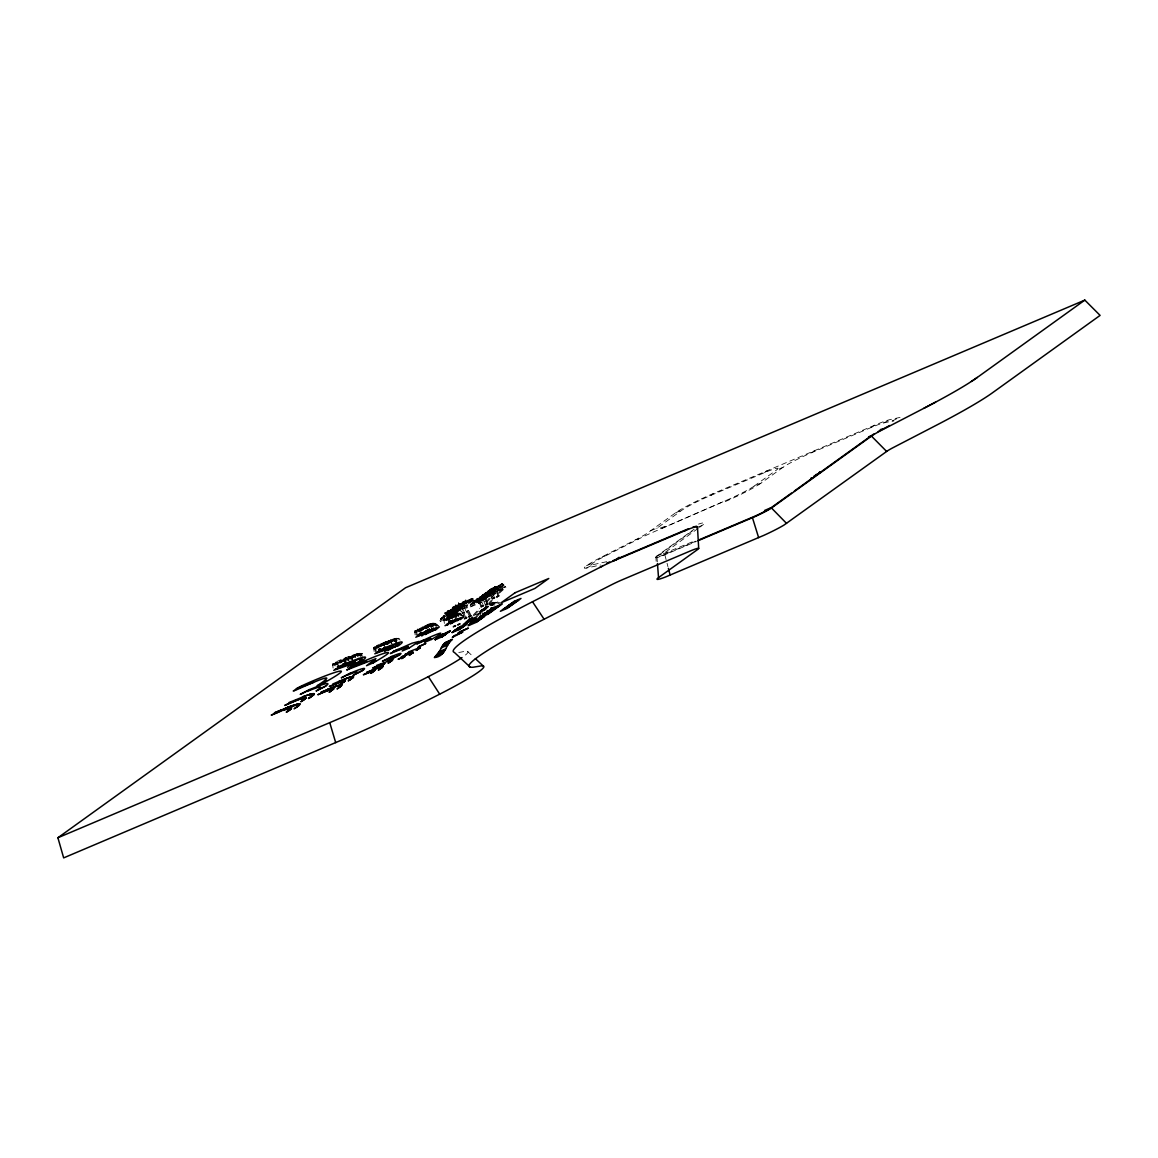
<?xml version="1.0" encoding="UTF-8"?>
<svg xmlns="http://www.w3.org/2000/svg" width="1158" height="1158" viewBox="0 0 1158 1158"><rect width="100%" height="100%" fill="white"/><g stroke="black" fill="none" stroke-linecap="round" stroke-linejoin="round"><path stroke-width="0.75" stroke-dasharray="5 3.75" d="M452.474 613.393L451.186 613.422L450.751 612.133L451.634 613.204M342.797 661.985L342.826 660.784L346.3 659.322M395.602 641.706L395.631 640.519M456.947 616.852L457.019 615.665M448.45 623.105L448.711 618.705L450.665 616.577L446.626 620.196L448.711 618.705M345.185 661.044L345.316 659.799L348.645 658.337M426.81 626.927L422.279 629.952L422.207 628.794L428.807 625.725M480.223 616.099L480.802 611.062L479.108 611.786L482.611 609.209M451.027 612.235L449.753 612.379M453.299 614.912L451.374 612.235L450.144 612.669L451.186 611.945M385.99 644.63L386.207 643.356L388.77 642.212L382.994 644.586L382.965 645.788L387.337 642.82M333.084 668.065L332.636 664.099C332.36 662.579 368.794 647.279 360.109 656.007M349.962 657.266L339.381 661.247L339.106 662.651L352.727 656.818L351.352 659.134M374.106 651.505L373.672 647.539L376.437 645.542L395.023 638.405L398.757 638.319L400.784 640.157M387.612 644.181C392.823 639.419 382.618 646.309 380.142 646.092L380.403 644.688L390.796 641.112M415.143 634.96L414.694 630.994C421.309 628.794 431.789 618.661 438.39 626M444.368 623.409L443.919 619.443L446.699 617.446L457.352 613.175L460.102 613.161L462.143 614.999M455.962 615.028L456.469 612.64L447.697 616.346L449.897 617.59L449.203 618.097L447.002 616.852L455.774 613.147L455.268 615.52L455.962 615.028L457.584 618.473M470.481 616.244L466.385 607.53L466.877 605.156L458.119 608.862L461.014 609.6L465.111 618.314M471.176 615.738L467.079 607.038L467.571 604.65L458.814 608.355L461.014 609.6M487.142 604.259L485.52 600.814L486.013 598.425L477.255 602.146L479.455 603.376L481.077 606.835M487.836 603.767L486.215 600.322L486.707 597.933L477.95 601.639L480.15 602.884L481.771 606.329M498.258 596.269L496.637 592.824L497.129 590.435M498.953 595.777L497.332 592.331L497.824 589.943L488.372 594.155L490.572 595.4M387.554 642.878L387.25 644.181L388.321 643.862M425.276 628.794L425.579 627.491L427.215 627.144L426.665 627.839M432.209 626.753L432.513 625.407L433.555 627.607M350.816 659.076L351.178 657.758L353.465 657.266M352.09 658.757L352.51 657.426L354.999 656.427L356.201 658.974M426.231 628.519L426.651 627.187M341.943 660.176L341.465 661.667L339.381 661.247M345.446 662.709L346.922 658.135L361.397 653.344M381.633 645.469L382.126 643.978L380.142 646.092M426.737 628.678L427.157 627.39M465.646 600.278L442.703 616.534L442.631 617.981L440.489 619.168L441.43 621.166M444.107 616.172L444.542 618.618M444.267 616.331L444.035 617.532M446.771 615.014L446.655 613.407M449.333 613.016L449.362 611.453L450.332 612.133M449.825 612.336L450.216 614.232L440.489 619.168L442.703 616.534L440.489 619.168L465.979 600.655L452.083 610.642M460.276 609.89L451.519 613.61L450.23 608.717L451.591 611.178L458.336 608.326M452.112 611.019L452.141 609.455L453.111 610.136L452.402 609.571M452.315 611.019L452.213 609.412M451.924 617.127L451.519 618.401L451.924 617.127L449.145 619.125L453.531 616.432M454.891 609.021L455.528 607.183L455.094 609.021M457.671 607.024L458.307 605.185L457.946 606.98M460.45 605.026L460.537 603.419L461.449 604.143M460.652 605.026L461.521 604.1M462.491 604.244L462.737 605.214L462.288 603.376L465.473 601.19L472.218 598.339L473.159 600.336M474.027 602.29L474.679 600.466L474.447 601.668M474.23 602.305L474.375 600.799M476.806 600.293L476.835 598.744L477.878 599.366L477.386 598.512M477.009 600.307L477.501 599.526M479.586 598.295L480.223 596.471L479.904 597.47M480.063 597.629L480.454 599.526L470.727 604.462L471.668 606.459M482.365 596.298L482.799 595.429M482.568 596.312L483.002 594.474L482.77 595.675M485.144 594.3L485.578 593.432M485.347 594.315L485.463 593.475M480.802 611.062L481.221 611.974L487.2 606.72L486.78 607.979M487.923 592.303L488.358 591.434M488.126 592.317L488.98 591.376M484.001 609.976L484.42 608.717L488.039 607.183M490.688 590.305L491.137 589.436M490.891 590.319L491.05 588.814M344.331 659.235L344.389 664.779M383.023 644.919L383.703 643.341M351.048 659.336L351.771 657.758L352.814 659.973M355.81 656.789L354.782 656.615L355.636 656.644M363.076 658.888L361.426 654.994L357.996 655.819L360.225 653.619L362.468 653.677M359.472 654.69L360.818 655.949L358.734 654.661L351.41 656.76L335.502 663.259L333.417 664.75L333.49 665.908L338.122 663.954M390.637 642.632L388.683 642.531M375.713 651.896L374.439 648.205L376.524 646.7L391.882 640.519L396.818 640.056L394.067 641.46M394.617 640.996L394.69 640.273L395.819 643.081M397.18 640.316L395.978 639.419L396.702 638.492L398.96 638.536L395.066 640.128M414.694 630.994L428.171 625.291L422.612 629.286C427.736 629.112 430.776 623.134 435.48 623.395L438.549 626.16M429.343 626.435L431.456 626.623L435.48 623.395L432.73 623.178M382.82 645.614L383.197 644.861M424.219 628.316L419.167 630.459L420.354 632.992M348.095 660.48L348.819 659.09M346.488 658.424L345.62 660.06L346.228 664.099M385.151 642.806L384.282 644.456L384.89 648.48M344.606 661.913L345.576 660.19M483.06 611.236L489.718 605.648M485.839 609.238L486.432 608.225M347.357 659.467L348.37 657.758M385.382 644.065L386.41 642.372M386.309 643.776L387.467 642.039M349.977 658.714L351.236 656.948M387.061 643.587L388.321 641.822M352.162 656.789L350.816 658.569L352.727 656.818M387.597 643.501L389.305 641.749M420.644 631.356L421.44 630.314L415.548 632.804L416.735 635.351M485.926 606.17L484.666 607.791L484.956 611.8M351.511 658.786L352.915 657.035M388.031 643.645L389.435 641.879M503.412 585.63L502.471 583.632L477.472 601.61L479.904 598.889M448.667 616.794L449.174 617.88L474.172 599.916L473.651 598.816L447.654 617.228L451.273 614.869L450.419 614.145L447.22 616.317L449.666 613.595L472.218 598.339L447.22 616.317L449.869 613.508M497.433 590.218L495.725 586.484L492.613 587.757L470.727 604.462L495.725 586.484L502.471 583.632L470.148 605.793L470.655 606.879L479.426 603.173L478.905 602.088L503.904 584.11L504.41 585.195L479.455 603.376M421.353 630.907L428.171 625.291M422.279 629.952L424.06 628.041M478.905 602.088L477.892 602.507L481.511 600.162L480.671 599.424L477.472 601.61L479.904 598.773M473.463 614.739L479.701 608.24M485.94 601.755L496.087 591.202L494.003 588.814M474.809 614.681L479.586 609.687M486.765 602.218L490.355 598.469M491.557 597.224L499.112 590.247L505.858 587.395L505.424 586.484L490.095 592.896L489.877 591.781M476.459 615.766L482.698 609.282M488.937 602.797L491.441 600.191M497.679 593.707L505.424 586.484M476.763 616.809L492.309 600.611M499.489 593.128L505.858 587.395M373.672 647.539L385.744 641.633L395.761 638.796L398.135 638.29L400.147 640.128M352.727 657.411L351.265 658.67M388.002 641.923L389.32 642.14M394.646 641.387L396.224 639.809L395.5 639.592M450.809 612.365L451.359 612.09M463.171 616.201L460.102 613.407L457.859 613.32L454.616 615.723L440.416 621.6L439.895 620.5L466.254 601.364M342.826 660.784L340.235 663.056L340.148 661.898L350.411 657.498M460.102 613.407L457.352 613.175M454.211 616.997L457.396 614.464L446.308 619.11M430.313 626.464L431.254 625.537M698.042 528.424L662.998 553.9L695.538 540.525M481.511 600.162L503.904 584.11M462.071 603.998L465.473 601.19L467.195 604.925M390.97 642.965L391.766 642.458M442.834 617.344L440.489 619.168L443.051 617.257M469.308 599.526L469.656 600.249L472.218 598.339L469.106 599.612M469.656 600.249L472.218 598.339L447.22 616.317M473.173 601.74L470.727 604.462L472.956 601.827L492.613 587.757M499.894 585.543L502.471 583.632L499.344 584.906M334.054 664.46L340.814 661.609M335.024 663.766L341.914 660.798M415.548 632.804L415.461 631.646L417.546 630.155L427.374 626.044L432.614 624.538L433.946 625.016L431.717 625.696L432.976 626.246L432.614 624.538M451.62 609.759L454.732 613.885L445.96 617.605L444.976 613.132M445.019 613.118L458.872 603.144M445.193 613.581L459.075 603.593M459.292 603.752L445.309 613.523M454.645 608.196L457.511 611.887L448.739 615.607L447.422 610.729L448.812 613.175L455.557 610.324M457.352 606.242L458.496 608.587L457.642 606.647M461.202 606.633L460.044 603.738M462.722 601.769L465.834 605.895L457.077 609.615L455.745 604.751L457.149 607.183L463.88 604.331L462.824 601.755M444.223 616.128L444.426 615.173L444.788 616.128M466.008 600.944L439.895 620.5M468.512 601.132L467.485 600.481L468.02 601.364M467.977 600.293L469.974 602.927M454.428 611.004L456.078 612.915M458.09 609.296L457.309 608.963L458.858 610.917M459.987 607.009L461.637 608.92M462.939 604.925L464.416 606.922M465.53 603.014L466.5 603.26M440.416 621.6L465.415 603.622L474.172 599.916M450.665 618.748L444.773 621.253L444.701 620.095L446.771 618.604L447.553 619.255M450.896 617.373L451.591 616.881L453.212 620.326M466.095 618.097L461.999 609.398L462.693 608.891L465.4 607.747L469.497 616.461M474.056 600.741L475.026 601.422M454.283 615.738L444.701 620.095M461.999 609.398L465.4 607.747M450.505 618.705L453.14 616.765M455.702 615.665L451.678 618.068M482.09 598.411L481.004 597.803L481.771 598.889L490.529 595.183M483.783 595.805L484.218 596.703M486.563 593.808L488.213 594.734M489.342 591.81L490.992 592.737M481.627 597.514L483.624 600.148M487.446 594.3L489.183 596.153M490.225 592.303L491.947 594.155L489.95 591.521M493.004 590.305L494.654 592.216L492.44 589.871M492.541 589.74L496.16 587.395L494.886 587.815L495.392 588.669M495.508 587.526L497.506 590.16M500.213 588.221L498.287 585.528L498.172 586.672M477.472 601.61L502.471 583.632M470.655 606.879L495.653 588.915L504.41 585.195M492.946 594.184L492.251 594.676L495.638 593.041L492.946 594.184L494.567 597.629M479.108 611.786L487.446 605.793M484.16 609.644L483.74 608.732L486.519 606.734M488.459 606.184L482.944 610.266L488.618 606.112M489.892 605.316L495.436 601.32L501.371 603.376M488.213 607.11L485.303 609.267L488.227 607.255M490.862 605.272L493.771 603.26M491.006 605.258L495.031 602.58L495.942 603.376M491.991 605.504L497.549 601.509L495.87 602.218L496.29 603.13M900.041 417.488A32.192 2.75 -25.2 0 0 898.796 417.676L890.401 419.5A32.192 2.75 -25.2 0 0 874.594 425.232L713.69 493.366A32.192 2.75 -25.2 0 0 675.621 512.777L647.713 532.839A24.144 2.055 -25.2 0 1 635.901 539.585L602.247 556.737A32.192 2.75 -25.2 0 0 586.541 568.028L600.553 565.003M650.492 530.842L657.223 527.99L682.366 509.911A24.144 2.055 -25.2 0 1 710.911 495.363L764.483 472.681A24.144 2.055 -25.2 0 1 776.367 470.105L783.097 467.253A24.144 2.055 -25.2 0 1 811.642 452.706L871.815 427.23A24.144 2.055 -25.2 0 1 883.67 422.931L890.401 419.5M662.173 528.323L725.588 500.647A24.144 2.055 -25.2 0 0 754.148 486.085L760.878 483.233L783.097 467.253M710.911 495.363L713.69 493.366M586.541 568.028L593.272 564.597A24.144 2.055 -25.2 0 1 605.055 556.13L638.695 538.977A24.144 2.055 -25.2 0 1 655.428 531.175L725.588 500.647M764.483 472.681L767.247 470.684M696.074 541.119L664.663 554.421A16.096 1.375 -25.2 0 1 656.745 556.13L694.178 529.206M754.148 486.085L776.367 470.105M657.324 561.775L656.919 556.491L694.351 529.568M699.475 527.382L702.356 525.312A32.192 2.75 -25.2 0 0 698.506 524.111M664.663 554.421L667.442 552.424M811.642 452.706L814.421 450.708M871.815 427.23L874.594 425.232M462.491 603.289L465.473 601.19L462.143 602.551L462.288 603.376M492.743 588.568L495.725 586.484L492.396 587.844L492.743 588.568L470.727 604.462L495.725 586.484L492.526 588.655L492.917 590.551M450.563 612.235L450.723 612.162M462.288 604.462L465.907 602.102L464.894 602.638M883.67 422.931L892.08 421.107L898.796 417.676M498.128 585.832L498.258 586.657M489.834 589.755L490.167 590.479L496.912 587.627L496.565 586.903M492.946 588.481L499.691 585.63M495.421 587.786L495.653 588.915M489.964 590.566L490.138 592.549M495.32 588.727L496.608 588.698M459.393 604.273L445.483 614.536M460.725 603.579L461.275 604.215M467.673 600.64L468.223 601.277M675.621 512.777L682.366 509.911M462.708 603.188L469.439 600.336M457.946 605.576L458.496 606.213M473.651 598.816L470.713 600.886L469.859 600.162M491.354 591.622L484.623 594.474L484.073 593.837L484.594 596.544L485.506 596.688M455.166 607.574L455.731 608.211M465.733 603.13L464.647 602.522L465.415 603.622M469.526 601.798L468.44 601.19M488.575 593.62L481.844 596.471L481.294 595.834L481.815 598.541M484.319 595.777L484.551 596.891L493.308 593.186L490.963 590.262M454.862 608.645L455.659 610.628M466.746 603.796L465.661 603.188M485.795 595.617L479.065 598.469L478.515 597.832L478.992 600.886L487.75 597.181L485.419 594.257M502.818 588.351L487.33 594.894L486.809 593.808M461.116 606.329L454.37 609.18L453.039 606.691L454.298 611.612L463.055 607.892L462.549 606.806M461.318 606.242L462.375 606.879M484.652 596.5L484.406 595.516M449.912 611.221L449.955 612.293M460.16 606.922L458.525 602.753L459.929 605.185L466.66 602.334L465.675 599.699L468.614 603.897L459.856 607.617L459.161 606.474M477.226 599.67L477.154 598.802M460.102 607.183L459.712 606.242M483.031 597.615L476.285 600.466L475.735 599.83L476.213 602.884L484.97 599.178L482.64 596.254M458.539 608.24L459.769 608.804L463.793 617.504M473.304 602.551L470.148 605.793M473.506 602.464L480.252 599.612M446.974 614.377L447.205 613.175L446.554 615.014L448.16 618.314M452.778 612.321L446.033 615.173L444.715 612.683M443.268 617.171L449.999 614.319M332.636 664.099L346.922 658.135L349.267 661.117M333.417 664.75L340.148 661.898M332.375 665.503L352.481 657.295L351.41 656.76M387.25 642.922L376.003 647.076M374.96 647.829L382.676 644.253M339.54 663.114L341.784 662.159M374.439 648.205L385.035 643.269M373.397 648.958L386.598 643.443L387.8 645.976M416.952 630.574L423.669 627.824L416.055 631.399M443.919 619.443L459.48 613.204L462.447 615.969M381.691 646.092L378.145 647.004M415.461 631.646L424.856 627.564M374.512 649.363L381.257 646.511L381.185 645.353L383.761 644.094M414.419 632.398L426.216 627.404M386.902 644.398L392.33 641.793M443.659 620.847L458.742 615.13L456.976 614.999M488.705 604.172L495.436 601.32M489.964 604.722L495.031 602.58M490.978 605.113L494.973 604.954M483.74 608.732L487.113 607.313M586.498 565.726L593.243 562.875M481.641 610.715L486.693 608.572M473.188 615.781L480.932 612.51M478.37 613.943L481.062 612.77M696.971 527.599L702.356 525.312M656.745 556.13L663.476 553.278M656.919 556.491A16.096 1.375 -25.2 0 0 664.837 554.783L696.248 541.481M383.182 642.69L387.076 641.952M340.742 661.493L347.805 658.294M424.204 626.145L434.916 623.207L437.927 625.971M462.143 602.551L465.473 601.19M426.578 626.637L423.625 627.737M452.778 616.23L454.153 615.752L455.905 619.183M452.85 616.346L454.153 615.81M387.206 642.56L383.747 644.268M387.061 642.487L390.738 641.3M388.987 642.502L394.617 640.533L393.402 640.041M350.498 657.397L346.228 659.409M428.851 625.812L426.419 626.623L428.04 626.478M350.324 657.382L352.814 656.586L350.367 657.469M350.787 657.701L348.601 658.526M353.856 655.906L354.999 656.427L347.559 658.96L347.342 660.234L349.224 659.582M392.215 640.663L390.651 641.185L392.157 640.866M390.043 641.923C385.918 643.226 393.459 640.953 389.855 641.923M354.739 655.891L352.625 656.572L354.768 656.036M349.528 658.28L352.568 657.136M454.935 615.506L455.948 615.448L454.978 615.52M428.706 625.899L430.443 625.407M433.946 625.016L427.374 626.044L425.058 627.954L424.291 627.303M392.055 640.75L394.733 640.36M360.804 655.167L355.911 655.269M635.901 539.585L638.695 538.977M602.247 556.737L605.055 556.13M593.272 564.597L607.27 561.572M393.228 640.548L394.183 640.244M390.825 641.662L392.171 641.633M390.868 641.764L391.751 641.561M358.169 655.428L356.215 655.689M356.172 655.66L357.475 655.399M355.014 656.615L353.856 656.89M428.75 626.782L427.867 626.565L428.735 626.521M395.949 638.246L398.96 638.536M359.212 653.3L362.193 653.387M432.108 623.279L434.221 623.322L437.174 626.087M395.023 638.405L397.136 638.449M357.981 653.503L360.095 653.546L363.047 656.325M448.392 618.893L449.695 618.937M338.425 663.592L337.108 663.548L338.31 666.096M431.268 623.496L433.266 623.569L435.176 625.421M433.106 623.597L435.35 623.684M393.763 638.724L395.761 638.796M396.528 638.869L398.757 638.955M356.288 653.937L358.285 654.009L361.166 656.803M359.979 654.14L362.208 654.227M456.411 613.436L458.293 613.552L461.072 616.374M432.73 623.959L434.93 624.09L437.941 626.927M359.241 654.863L361.426 654.994M430.197 623.829L432.079 623.945M392.171 639.216L394.038 639.332L395.891 641.214M354.16 654.603L356.027 654.719L358.792 657.541M432.122 624.437L434.264 624.611L437.232 627.477M494.77 603.506L489.298 604.737L492.063 602.739L492.497 603.651M454.616 615.723L456.73 615.926M428.938 624.263L430.66 624.437L433.295 627.303M390.275 639.882L391.997 640.041M351.641 655.471L353.349 655.645L355.115 657.556M455.065 613.928L456.614 614.16L459.118 617.069M427.505 624.799L429.039 625.045L431.543 627.954M388.118 640.692L389.667 640.924L392.157 643.848M348.761 656.557L350.295 656.789L352.799 659.713M425.912 625.436L429.589 628.736M345.591 657.816L346.922 658.135L342.16 659.249L344.722 661.681M457.396 614.464L458.742 614.927M384.297 643.095L386.859 644.022M359.718 654.965L361.05 655.442M358.734 654.661L360.051 655.124M446.699 617.446L449.984 620.905M417.459 628.997L420.036 631.443M376.437 645.542L379.737 649.001M335.415 662.101L338.715 665.561M457.396 614.637L458.742 615.13M456.961 614.493L458.235 614.97M431.688 624.611L432.962 625.088M394.617 639.737L397.078 642.748M357.547 654.849L358.821 655.327M417.271 632.789L416.388 632.456L417.575 634.989M376.249 649.334L375.366 649.001L376.553 651.534M334.344 665.546L335.227 665.893M395.529 640.707L396.832 641.228M500.111 585.456L500.951 586.18M498.693 586.469L499.532 587.207M484.782 596.254L486.403 598.15L485.564 596.587M462.882 605.185L463.736 605.909M460.088 606.966L460.87 607.299M457.323 609.166L458.177 609.904M454.558 611.163L455.398 611.902M456.136 614.739L457.28 615.245M429.893 625.132L431.167 625.725M391.882 640.519L393.025 641.025M495.87 602.218L499.691 604.085M390.072 641.156L392.33 644.224M489.052 593.649L491.267 594.894L492.888 598.339M454.949 615.159L455.934 615.723L453.516 615.738L454.283 616.403M348.63 657.802L349.615 658.381M459.509 613.928L461.955 615.448M385.715 642.835L386.598 643.443L383.255 643.848L384.036 644.514M346.43 659.64L345.547 659.018L343.014 661.059L342.232 660.407M417.546 630.155L418.313 630.806M376.524 646.7L377.291 647.365M335.502 663.259L336.269 663.91M467.456 651.317L472.71 656.21M358.271 655.79L357.431 655.298M425.377 626.521L427.591 629.561M456.006 617.026L453.429 614.58L456.614 614.16L456.686 616.751M502.659 588.51L503.079 589.393L496.333 592.245L495.928 591.376M498.215 585.586L498.476 586.556M498.866 589.19L496.782 586.817M498.693 589.335L499.112 590.247M495.436 587.584L495.696 588.553M493.786 588.901L494.133 589.625L487.402 592.476L486.838 591.839L487.373 594.546M490.76 590.262L491.455 591.926M488.922 591.434L487.938 590.754L488.546 591.593M492.193 598.845L488.184 592.259M487.981 592.259L488.676 593.924M488.343 594.59L489.11 596.211M487.185 593.518L487.518 594.242M486.143 593.432L485.231 592.708L485.767 593.591M485.202 594.257L485.897 595.921M482.929 594.517L483.364 595.429L482.712 594.807M482.437 596.254L483.118 597.919M482.785 598.585L483.552 600.206M485.463 604.968L483.841 601.523L484.536 601.031L481.149 602.667L481.829 602.174L483.465 605.62M480.165 596.515L480.584 597.427M479.658 598.252L480.353 599.916M476.879 600.249L478.413 603.607M474.1 602.247L474.794 603.911M465.255 602.247L465.516 603.217M464.705 608.254L468.802 616.953M461.941 604.476L462.462 605.359M460.797 603.535L461.072 604.302M462.693 608.891L466.79 617.605M459.943 603.767L461.275 606.589M457.772 605.417L458.293 606.3M457.193 609.209L456.31 608.515L456.903 609.354M454.993 607.414L455.514 608.297M454.399 607.762L455.716 610.584M454.414 611.207L453.531 610.512L454.124 611.352M456.903 618.965L455.036 615.332L454.081 615.839M449.897 611.424L450.173 612.206M449.405 612.958L450.1 614.623M443.876 615.405L444.411 616.288M395.689 640.75L396.47 642.415M344.867 659.64L341.871 660.885M664.837 554.783L666.603 561.558M667.051 563.251L667.934 566.638M481.887 609.788L482.177 613.798M655.949 557.722L656.152 561.326M458.785 652.432A142.275 12.159 -25.2 0 0 463.07 651.679A71.145 6.08 -25.2 0 1 463.157 656.774M892.08 421.107A24.144 2.055 -25.2 0 1 893.759 421.208M664.953 526.325A19.368 1.65 -25.2 0 1 657.223 527.99M760.878 483.233A32.192 2.75 -25.2 0 1 722.824 502.644M462.635 613.045L461.941 613.552L464.315 612.336L462.635 613.045M467.021 611.192L466.327 611.699L468.701 610.483L467.021 611.192M452.561 616.606L451.649 616.997L452.59 616.693M356.302 655.486L354.58 655.964L356.346 655.573M431.297 625.291L430.24 625.349L431.268 625.349"/><path stroke-width="1.5" d="M271.247 715.051L278.325 712.184L271.594 715.036M274.359 712.792L281.481 709.926L274.707 712.792M324.732 691.529L317.813 694.742L329.639 689.763L327.656 690.631M320.94 692.252L328.061 689.386L321.287 692.252M363.699 674.694L374.888 670.381L370.777 673.348L374.396 670.989M366.478 672.465L373.614 669.57L366.825 672.451M398.482 659.148L404.243 656.572L401.609 658.656L405.228 656.296L401.739 658.381M401.261 656.904L408.412 654.024L401.609 656.904M277.963 712.199L280.887 711.113L278.152 712.069M324.529 691.905L326.411 690.819M370.039 672.118L372.094 671.177L363.351 674.709M284.521 708.768L288.255 707.176L281.104 710.187L298.894 704.296M326.165 691.225L327.975 690.197M480.223 616.099L480.063 617.417L493.959 607.429M280.699 711.012L285.186 709.275M287.705 707.509L291.223 706.062L288.038 707.075M332.636 687.635C346.589 681.628 324.66 691.196 332.954 687.201M371.53 671.51L373.441 670.685L371.863 671.075M376.857 668.079L373.223 669.845L383.023 666.472L378.362 670.135L382.01 667.761M284.781 709.738L287.314 708.71L282.726 710.505M290.571 706.423L293.553 705.077M293.09 705.555L297.751 704.035L295.218 704.889M329.393 689.676L333.924 688.836L331.97 690.298L333.113 688.605M336.674 686.173L340.38 684.914L334.778 686.824M372.717 671.09L374.888 670.381M376.524 668.513L381.677 666.472M411.466 652.663L409.657 653.633L412.798 652.432L408.007 654.299L409.99 653.199M288.125 708.624C296.202 706.423 277.399 710.245 290.947 708.406M330.175 689.719L333.157 688.967M289.341 708.32L291.107 707.741L289.891 707.813M296.911 704.455C307.941 700.908 285.65 713.979 297.809 706.394M331.174 689.415L333.793 688.692M338.266 685.666C349.745 681.353 329.35 693.83 340.423 686.708M379.216 667.529L382.256 666.617L381.141 668.137L383.023 666.472M411.003 653.141L412.595 652.533L409.194 655.442L413.363 652.388L411.959 653.445L412.595 652.533M290.919 708.479C278.832 717.12 294.798 707.929 290.803 707.668M332.1 690.023L329.205 692.281L333.041 689.213M443.601 633.687L439.982 636.031L450.332 630.835L442.009 636.828L435.263 639.679L443.601 633.687L435.263 639.679L437.319 637.769L445.627 634.468M444.904 634.555L442.009 636.828L450.332 630.835L440.098 635.771M290.224 708.175L291.671 707.77M298.142 704.267L299.792 703.861M339.54 685.348L341.928 684.798M289.486 709.709L291.121 708.913M339.699 686.81L341.61 684.725M291.092 708.117L290.759 708.204M290.383 709.014L291.353 707.697M299.285 704.281L296.955 706.771L299.053 705.439M298.171 705.815L299.488 703.789M299.025 699.504L299.661 699.128C256.164 717.946 323.545 686.984 300.819 701.734L302.021 701.126M306.088 697.738L301.673 701.386M309.591 697.927L308.404 698.52L314.296 693.917L307.319 695.321L310.243 694.235L309.447 694.655M340.466 685.203L341.364 685.145L340.611 686.086M344.418 681.136L345.316 680.73L340.669 684.045L345.388 680.6L329.277 686.506L342.348 681.092L341.639 681.483M355.216 662.492L353.393 662.289M355.39 662.289L350.961 665.937C352.597 666.632 367.81 657.541 360.022 658.888M350.512 677.025L349.716 677.43L353.523 676.706L348.24 680.832C368.534 667.761 318.899 690.023 348.848 677.531L348.124 677.922M390.622 648.364L397.541 645.382L388.031 650.231L391.853 647.047M397.541 645.382L399.148 643.66M332.693 689.56L329.335 692.006M382.256 666.617L381.127 666.979M439.07 651.766L444.773 642.878L452.416 639.288C445.497 644.803 445.28 656.745 434.366 657.57L439.07 651.766L445.801 648.914M325.384 679.833L323.791 682.974L317.06 685.826C349.065 664.851 291.498 692.658 293.292 690.964L302.18 686.115M374.83 659.727L373.238 662.854L366.507 665.72L375.93 658.627L346.691 669.99L355.593 665.141M469.728 618.633L465.979 622.526L472.565 619.834M470.018 619.66L476.763 616.809L469.96 621.701L463.214 624.553L472.406 617.171M311.184 696.523L314.108 694.308M354.753 662.998L354.782 661.768M391.737 647.308L391.361 646.497M454.052 630.907L452.112 632.543L458.858 629.691L467.181 623.699L460.45 626.55L454.052 630.907L462.824 627.086M374.57 670.308L370.907 673.073M383.269 663.852L384.615 663.476L380.504 666.357C397.918 656.239 352.466 676.779 384.109 663.418M393.155 657.512L393.633 656.89L382.444 661.218L391.969 656.369A16.096 1.375 -25.2 0 1 399.886 654.661L390.376 659.51L399.886 654.661M392.736 659.684L388.089 663.143L392.736 659.481L376.553 665.459M403.766 647.887L393.069 651.592L412.06 643.211L419.21 641.373L408.919 648.162L402.173 651.013L408.209 646.41L390.289 653.59L397.44 649.45M427.939 632.355L417.169 636.249C421.584 632.065 451.895 621.875 425.087 634.541L428.301 631.834M419.399 647.93L420.296 647.51L416.127 650.449L420.296 647.394L408.557 651.911M658.526 577.61L657.179 578.768A24.217 2.07 -25.2 0 0 665.604 576.959L763.701 535.416A24.217 2.07 -25.2 0 0 783.952 525.095L887.578 450.795A16.082 1.375 -25.2 0 1 892.905 447.755L935.852 425.507A130.116 11.117 -25.2 0 0 992.493 392.779L1100.1 315.396L1084.829 300.11L405.589 587.728L57.9 837.755L63.661 857.89L352.365 735.504A150.352 12.839 -25.2 0 0 439.693 694.163A79.207 6.76 -25.2 0 0 481.381 665.879L473.217 667.211A134.212 11.464 -25.2 0 1 529.597 626.652L611.12 584.978A16.096 1.375 -25.2 0 1 622.28 579.767L689.676 551.237A16.096 1.375 -25.2 0 1 697.594 549.529L658.526 577.61L657.454 563.541M435.263 639.679L437.753 637.58M326.455 680.745L323.791 682.974C374.787 654.4 298.764 685.869 296.057 688.967L313.5 682.409M375.901 660.625L373.238 662.854C417.445 637.653 351.41 665.951 349.47 667.992L366.912 661.435M442.009 636.828L445.323 634.381M288.95 702.559L306.754 695.379M360.399 658.685L344.635 664.504L335.111 669.353L353.668 662.115M309.924 689.473L300.4 694.322L309.924 689.473A32.192 2.75 -25.2 0 1 325.76 686.043L316.25 690.892L325.76 686.043M347.588 667.355L351.743 663.997L333.721 670.352M351.091 665.72L353.393 664.185L353.306 663.027L353.74 663.939L360.471 661.073M290.209 709.622L286.721 711.707M361.064 661.652C378.087 649.377 341.234 665.401 339.28 666.357M332.751 684.016L339.482 681.15M398.439 643.501L385.657 647.959L376.147 652.808L390.941 647.061M350.946 672.914L341.422 677.763L350.946 672.914A24.144 2.055 -25.2 0 1 362.83 670.352L353.306 675.201L362.83 670.352M382.878 649.956L385.657 647.959L385.223 647.047M384.659 651.664L388.263 648.842L374.758 653.807M389.566 648.856L388.35 649.739M397.324 645.426L395.066 647.047M398.135 645.961C413.189 635.235 381.691 649.204 380.302 649.812L379.737 649.001M389.189 658.366L391.969 656.369M421.715 635.974L425.883 632.977L415.78 637.247M425.261 634.41L427.432 631.631L427.867 632.543L434.843 629.489M434.38 629.72L432.137 631.342M435.191 630.256L439.36 626.898L421.324 633.252L420.759 632.456M449.174 622.7L446.395 624.698L460.319 618.488L449.174 622.7L448.739 621.788L450.013 622.338L451.07 621.832L450.636 620.934M446.988 625.262L448.378 624.263L445.005 625.696M411.322 651.664L408.557 653.662L412.176 651.303L405.083 654.4L411.828 651.549M451.895 622.468L450.679 623.337M459.567 619.168L457.396 620.645M460.464 619.559L463.967 616.635L450.563 621.701L449.984 620.905M454.008 626.304L453.314 626.796L455.687 625.595L454.993 626.087M458.38 624.452L457.685 624.944L460.059 623.728L459.379 624.234M452.112 632.543L460.45 626.55M458.858 629.691L467.181 623.699M471.914 621.832L473.332 620.833M473.579 620.717L476.358 618.719M469.337 624.278L477.284 619.414L468.614 625.334M484.855 612.77L485.274 613.668L482.987 615.043M487.156 612.046L485.795 613.306M490.789 611.858L486.982 614.435M486.809 614.565L500.69 604.577M509.259 605.301L508.391 605.576L512.082 604.404M512.444 603L516.468 601.089M506.379 608.066L508.955 607.053M507.407 607.125L504.888 608.095M514.355 602.319L516.946 601.306M512.415 604.071L513.747 603.607M516.54 601.161L517.727 600.553M612.929 560.689A32.192 2.75 -25.2 0 0 616.36 559.271L619.125 557.273M810.774 478.833L812.019 478.283M812.38 477.689L810.933 478.167M819.603 472.392L820.617 471.899M699.374 539.715L752.266 517.322A16.096 1.375 -25.2 0 0 771.3 507.624L791.464 493.12M794.345 491.05L821.283 471.668M821.63 471.422L871.279 435.726A24.144 2.055 -25.2 0 1 874.131 433.888M697.898 540.786L752.439 517.684A16.096 1.375 -25.2 0 0 771.474 507.986L871.453 436.088A24.144 2.055 -25.2 0 1 883.265 429.343L924.084 408.195A122.068 10.422 -25.2 0 0 977.222 377.494L1084.829 300.11M447.683 632.558L450.332 630.835M971.432 381.431L977.294 377.436M431.413 639.462C458.554 623.959 418.472 641.735 416.75 644.022L430.226 638.319L431.413 639.462L424.668 642.314L430.226 638.319L419.529 642.024L423.9 639.882M492.266 608.153L478.384 618.126L488.488 613.856L502.384 603.868L492.266 608.153L491.267 607.661M302.484 696.942L308.042 694.916M344.085 679.399L346.155 678.501M381.257 664.518L382.487 663.939M303.367 696.74L304.684 696.117M386.917 661.276L388.219 660.668M300.226 699.085L301.558 698.477M346.835 678.371L348.211 677.763M389.653 660.147L388.929 660.538L391.679 659.568M418.66 647.756L417.951 648.147L419.746 647.438M358.473 662.593L357.88 662.955M390.029 647.583L390.029 648.726M390.449 648.494L389.175 648.046M451.504 621.658L452.792 622.092L451.938 622.555L451.446 621.571M490.789 609.586L488.575 611.308M488.01 611.583L487.2 612.148L486.765 611.236L488.054 611.685M307.854 695.147L308.607 694.742M301.341 698.708L302.6 698.144M308.39 694.988L309.678 694.424M342.131 681.324L342.884 680.918M348.63 677.777L349.977 677.184M389.406 660.407L390.159 660.002M300.834 698.867L303.15 697.985M343.419 680.759L342.623 681.165L345.316 680.528L344.476 681.02M382.849 663.968L383.631 663.563M389.884 660.263L390.666 659.857M418.429 648.002L419.196 647.597M923.881 408.296L935.577 402.144M309.866 694.554L310.691 694.12M302.759 698.288L303.989 697.767M310.301 694.438L311.531 693.903M343.029 681.063L343.839 680.643M350.121 677.329L351.41 676.793M390.362 660.132L391.172 659.713M302.354 698.39L304.409 697.652M311.98 693.801L311.14 694.221L314.05 694.438M343.419 680.962L344.259 680.542M350.99 677.112L351.829 676.677M470.09 667.037L454.312 652.374A142.275 12.159 -25.2 0 1 532.506 601.74L602.493 566.088M311.444 694.178L312.313 693.743M303.874 698.028L305.032 697.55M311.763 694.12L312.921 693.642M343.709 680.918L344.577 680.484M351.294 677.054L352.481 676.576M303.57 698.086L305.524 697.507M312.37 694.018L313.253 693.584M343.998 680.875L344.881 680.441M351.916 676.952L352.799 676.518M383.486 663.838L384.355 663.404M391.086 659.973L391.969 659.539M312.559 694.033L313.644 693.613M304.815 697.956L305.712 697.521M312.935 694.047L313.832 693.613M344.172 680.89L345.07 680.455M352.09 676.967L352.987 676.533M352.307 676.981L353.19 676.547M338.31 667.182L343.796 664.866L343.361 663.954M339.96 667.37L340.481 667.109M380.765 649.855L379.766 650.449L379.332 649.551L380.389 649.045L380.808 649.942M421.787 633.31L419.514 633.354M422.54 634.005L422.004 634.266M450.534 622.092L451.866 621.296L452.358 622.324M451.244 622.715L452.242 622.107M305.9 697.536L304.453 697.941M353.378 676.562L352.481 676.996L353.523 676.894M391.332 659.959L392.49 659.495M384.615 663.389L383.703 663.983M419.153 647.858L420.296 647.394M306.03 697.666L305.176 698.173M305.119 698.288L306.03 697.869M313.253 694.597L314.223 694.047M305.061 698.404L305.973 697.999L304.829 698.708M352.553 677.459L353.451 677.039M304.655 698.882L305.553 698.477M312.776 695.22L313.673 694.814M344.36 681.266L345.258 680.846M352.495 677.575L353.393 677.169M312.95 695.032L313.847 694.641M312.588 695.393L313.485 695.003M352.307 677.748L353.204 677.358M344.187 681.44L345.084 681.034M352.119 677.951L353.002 677.56M391.592 660.523L392.49 660.118M419.153 648.234L420.021 647.858M344.013 681.599L344.896 681.222M351.931 678.125L352.814 677.748M383.501 664.171L384.369 663.795M391.346 660.726L392.229 660.35M304.482 699.056L305.365 698.679M312.399 695.582L313.282 695.191M613.812 560.805L686.491 530.031M391.1 660.943L391.969 660.567M343.723 681.83L344.592 681.454M351.641 678.356L352.51 677.98M351.308 678.617L352.177 678.241M303.888 699.519L305.046 698.911M311.791 696.059L312.978 695.437M311.473 696.305L312.342 695.929M868.587 436.87L871.279 435.726M335.545 669.179L336.587 668.788M383.761 648.697L384.499 648.408M418.212 634.787L420.455 633.831M497.911 606.575L491.18 609.426L490.746 608.529L490.833 609.687M495.262 608.355L488.401 611.424L487.967 610.527M485.622 613.422L492.367 610.57M819.111 472.493L820.863 471.856M511.836 603.043L518.567 600.191M820.009 472.536L818.518 473.26M511.271 603.492L518.393 600.322M616.36 559.271L683.741 530.74A24.144 2.055 -25.2 0 1 688.692 528.728M815.724 474.722L817.07 474.158M509.679 604.65L515.339 602.464M814.132 475.88L816.81 474.838M474.809 620.312L474.577 619.906M506.799 606.72L512.154 604.751M457.83 628.273L459.06 627.549M465.096 625.19L466.008 624.611M506.22 607.632L510.562 605.909M456.831 628.91L465.444 625.161M482.09 618.198L473.463 621.31M503.281 609.238L506.278 607.979M455.789 629.648L457.323 628.794M463.359 626.449L464.894 625.581M454.747 630.401L456.281 629.547M462.317 627.187L463.866 626.333M479.311 620.196L470.684 623.308M454.544 630.792L452.995 631.863M460.58 628.447L461.97 627.65M418.906 648.451L419.746 648.089M418.212 648.943L419.399 648.335M409.599 652.909L411.133 652.055M417.169 649.696L418.704 648.842M408.904 653.401L410.091 652.794M416.475 650.203L417.662 649.595M382.589 664.851L384.123 663.997M390.174 661.652L391.708 660.784M381.894 665.358L383.081 664.75M389.479 662.144L390.666 661.536M380.852 666.111L382.386 665.242M388.437 662.897L389.971 662.043M343.101 682.294L344.288 681.686M350.671 679.08L351.858 678.487M342.059 683.046L343.593 682.192M349.629 679.833L351.163 678.979M398.149 659.148L405.228 656.296M341.017 683.799L342.551 682.945M348.587 680.586L350.136 679.732M303.251 699.982L304.438 699.389M310.836 696.783L312.023 696.175M302.209 700.735L303.743 699.881M309.794 697.521L311.328 696.667M301.514 701.241L302.701 700.633M309.099 698.028L310.286 697.42M444.773 642.878L451.504 640.027M443.905 643.703L450.65 640.852M443.094 644.615L449.84 641.764M442.342 645.643L449.072 642.791M441.632 646.757L448.363 643.906M764.555 510.475L771.3 507.624M440.981 647.959L447.712 645.107M438.419 652.967L445.15 650.116M437.71 654.082L444.44 651.23M436.942 655.095L443.688 652.244M436.132 656.021L442.877 653.17M435.278 656.847L442.009 653.995M57.9 837.755L329.74 722.65A142.275 12.159 -25.2 0 0 428.359 676.634A71.145 6.08 -25.2 0 0 462.028 657.556M429.155 630.401L429.546 629.156M349.644 662.448L348.848 662.767M350.44 662.144L351.236 661.826M351.945 661.551L352.669 661.29M353.378 661.015L354.102 660.74M427.62 632.036L428.359 632.123M880.297 429.589L883.091 428.981A32.192 2.75 -25.2 0 0 889.677 425.507M412.509 652.359L413.363 652.388M411.959 652.866L412.827 653.069M390.839 659.988L391.838 659.915M476.228 619.313L468.121 625.769L476.546 622.193L484.869 616.201L476.445 619.776L476.025 618.864M471.74 623.409L470.799 622.715M497.564 606.821L500.343 604.823M494.944 608.862L495.914 608.095M483.031 615.13L482.77 614.261L482.843 615.419L489.544 612.481M475.345 658.656L483.233 665.98M407.732 647.018L408.919 648.162M871.453 436.088L886.637 451.446M771.474 507.986L786.557 523.402M431.543 627.954L432.195 628.722M427.591 629.561L428.185 630.357M345.446 662.709L346.025 663.505M532.506 601.74L544.057 619.168M428.359 676.634L439.693 694.163M493.554 609.861L491.991 610.99M484.001 613.233L484.42 614.145M482.611 614.232L483.016 615.303M459.697 619.11L450.361 623.844L455.905 619.848L455.485 618.937L454.399 620.326M452.706 620.934L453.14 621.846M428.33 630.734L427.505 631.067M423.857 633.31L426.68 631.399L426.26 630.502L424.783 632.152M421.411 632.485L421.83 633.397M390.984 646.859L391.418 647.771M383.747 647.611L384.181 648.523M381.518 650.564L380.939 650.724M378.492 649.899L378.912 650.81M359.704 660.422L360.109 661.493M348.051 663.085L347.197 663.433M346.343 663.795L345.489 664.156M344.216 664.678L341.436 666.675M342.725 664.156L343.159 665.068M338.31 666.096L338.729 667.008M337.47 666.458L337.89 667.355M752.439 517.684L758.635 537.63M329.74 722.65L335.719 742.683M668.383 568.332L670.149 575.106M697.463 526.89L698.694 548.429M599.786 567.449A24.144 2.055 -25.2 0 1 616.519 559.632M683.915 531.102A24.144 2.055 -25.2 0 1 696.711 527.831M878.155 431.587A24.144 2.055 -25.2 0 1 883.091 428.981M692.73 527.266A24.144 2.055 -25.2 0 1 696.523 526.297M609.759 561.963A32.192 2.75 -25.2 0 1 606.879 563.034M348.167 674.911A16.096 1.375 -25.2 0 1 356.085 673.203M307.145 691.471A24.144 2.055 -25.2 0 1 319.029 688.894M327.685 689.401L330.71 688.286L327.685 689.401M475.866 622.266L484.203 616.273L475.866 622.266M425.652 643.53L418.414 646.815L425.652 643.53M454.399 635.626L452.3 637.392L462.824 632.065L454.399 635.626M459.958 631.631L457.844 633.397L468.382 628.07L459.958 631.631M465.111 618.314L464.416 618.806L466.79 617.605L465.111 618.314M481.771 606.329L481.077 606.835L483.465 605.62L481.771 606.329M492.888 598.339L492.193 598.845L494.567 597.629L492.888 598.339M469.497 616.461L468.802 616.953L471.176 615.738L469.497 616.461M486.157 604.476L485.463 604.968L487.836 603.767L486.157 604.476M497.26 596.486L496.565 596.992L498.953 595.777L497.26 596.486M515.078 592.737L501.197 602.725L534.88 588.452L548.776 578.479L515.078 592.737M514.268 601.291L500.372 611.279L507.117 608.428L520.999 598.44L514.268 601.291M314.223 693.845L313.311 694.264L314.296 693.917"/></g></svg>
